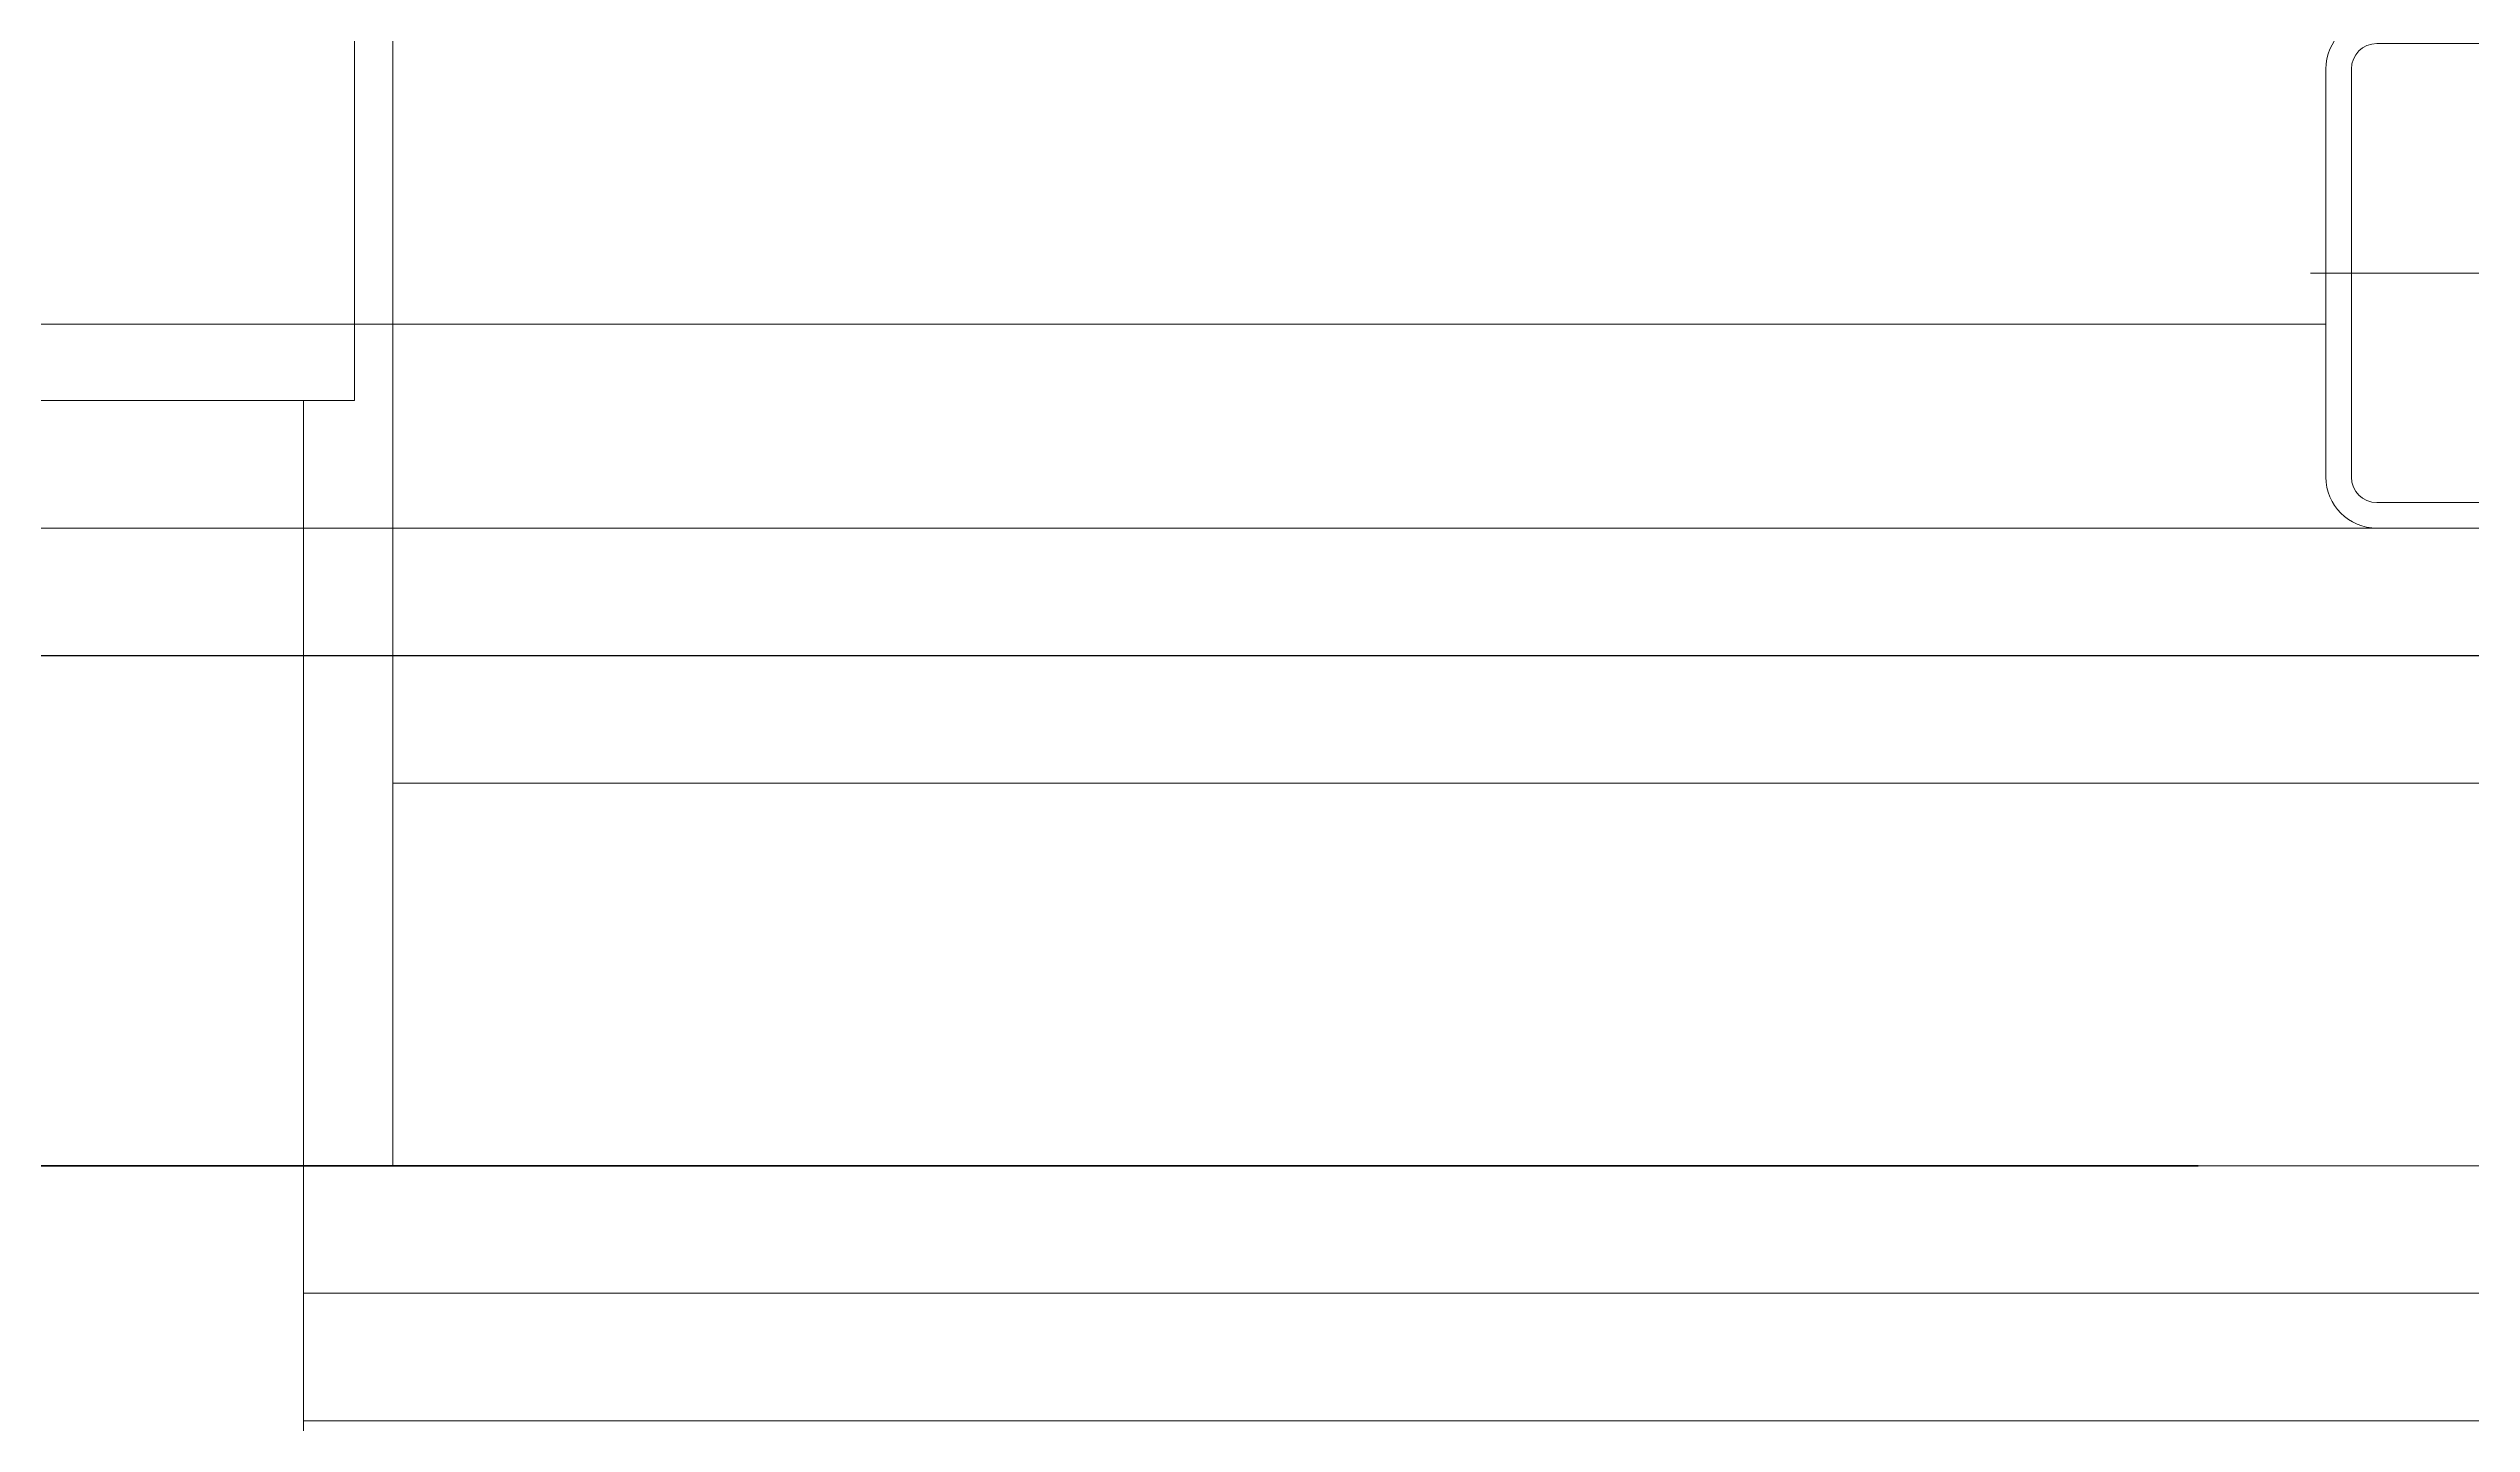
# Model space of a CAD drawing. Header units: millimetres. Extents: x 163705 to 1616509, y 81827 to 302547.
# Drawn here: x 1351919.5 to 1352394.5, y 143009.1 to 143278.7 of the extents above; entities that cross this region are included whole.
import ezdxf

# ---------------------------------------------------------------- set-up
doc = ezdxf.new("R2010")
doc.units = ezdxf.units.MM
doc.header["$LTSCALE"] = 10
doc.linetypes.add('ACAD_ISO02W100', pattern=[15, 12, -3])
doc.linetypes.add('CENTER2', pattern=[28.575000000000003, 19.05, -3.175, 3.175, -3.175])
doc.layers.add('1-中心线', color=1, linetype='CENTER2', lineweight=0)
doc.layers.add('1-设备轮廓', color=2, linetype='Continuous', lineweight=18)
doc.styles.get("Standard").update_dxf_attribs({"font": 'arial.ttf'})

# ---------------------------------------------------------------- blocks, each defined once
blk = doc.blocks.new('G$CE9C43516')
for p, q in [((1783.5, 430), (1783.5, 530)), ((1791, 505), (1791, 280)), ((1298.5, 430), (1783.5, 430)), ((1773.5, 150), (1773.5, 430)), ((2321, 405), (1791, 405)), ((1791, 355), (2321, 355)), ((1791, 280), (1773.5, 280)), ((1773.5, 255), (2416, 255)), ((2331, 230), (1773.5, 230))]:
    blk.add_line(p, q)
blk = doc.blocks.new('G$CCFF6A2D1')
for p, q in [((53, 0), (53, 106)), ((53, 103), (13, 103)), ((53, 103), (93, 103)), ((53, 98), (13, 98)), ((53, 98), (93, 98)), ((3, 93), (3, 53)), ((8, 93), (8, 53)), ((98, 93), (98, 53)), ((103, 93), (103, 53)), ((0, 53), (106, 53)), ((3, 13), (3, 53)), ((8, 13), (8, 53)), ((98, 13), (98, 53)), ((103, 13), (103, 53)), ((53, 8), (13, 8)), ((53, 8), (93, 8)), ((53, 3), (13, 3)), ((53, 3), (93, 3))]:
    blk.add_line(p, q)
for centre, radius, start, end in [((13, 93), 9.999999999999986, 90, 180), ((93, 93), 9.999999999999986, 0, 90), ((13, 93), 4.999999999999993, 90, 180), ((93, 93), 4.999999999999993, 0, 90), ((13, 13), 9.999999999999986, 180, 270), ((13, 13), 4.999999999999993, 180, 270), ((93, 13), 4.999999999999993, 270, 0), ((93, 13), 9.999999999999986, 270, 0)]:
    blk.add_arc(centre, radius, start, end)
blk.add_text('HC_SUPERPART', height=0.001).set_placement((53, 53))
blk = doc.blocks.new('G$CB724F952')
blk.add_lwpolyline([(3, 3), (3, 1753), (1753, 1753), (1753, 3)], close=True)
blk.add_lwpolyline([(1653, 43), (103, 43)])
blk.add_blockref('G$CCFF6A2D1', (1650, 0))

msp = doc.modelspace()

# ---------------------------------------------------------------- linework, layer by layer
msp.add_lwpolyline([(1350390.928494764, 143159.6317334515), (1352665.928494765, 143159.6317334515), (1352665.928494765, 150159.6317334515), (1350390.928494764, 150159.6317334515)], close=True)
at = {"layer": '1-中心线'}
msp.add_line((1345741.278160537, 143059.6317333492), (1397751.203336259, 143059.6317333492), dxfattribs=at)
at = {"layer": '1-设备轮廓', "color": 5, "linetype": 'ACAD_ISO02W100', "lineweight": 50, "ltscale": 5}
msp.add_lwpolyline([(1350240.928494765, 143059.6317333492), (1393540.926102693, 143059.6317333492)], dxfattribs=at)

# ---------------------------------------------------------------- block references
at = {"layer": '1-设备轮廓'}
for name, p in [('G$CE9C43516', (1350195.993344874, 142779.6317335198)), ('G$CB724F952', (1350712.940975993, 143181.6317333492))]:
    msp.add_blockref(name, p, dxfattribs=at)

doc.saveas('drawing.dxf')
